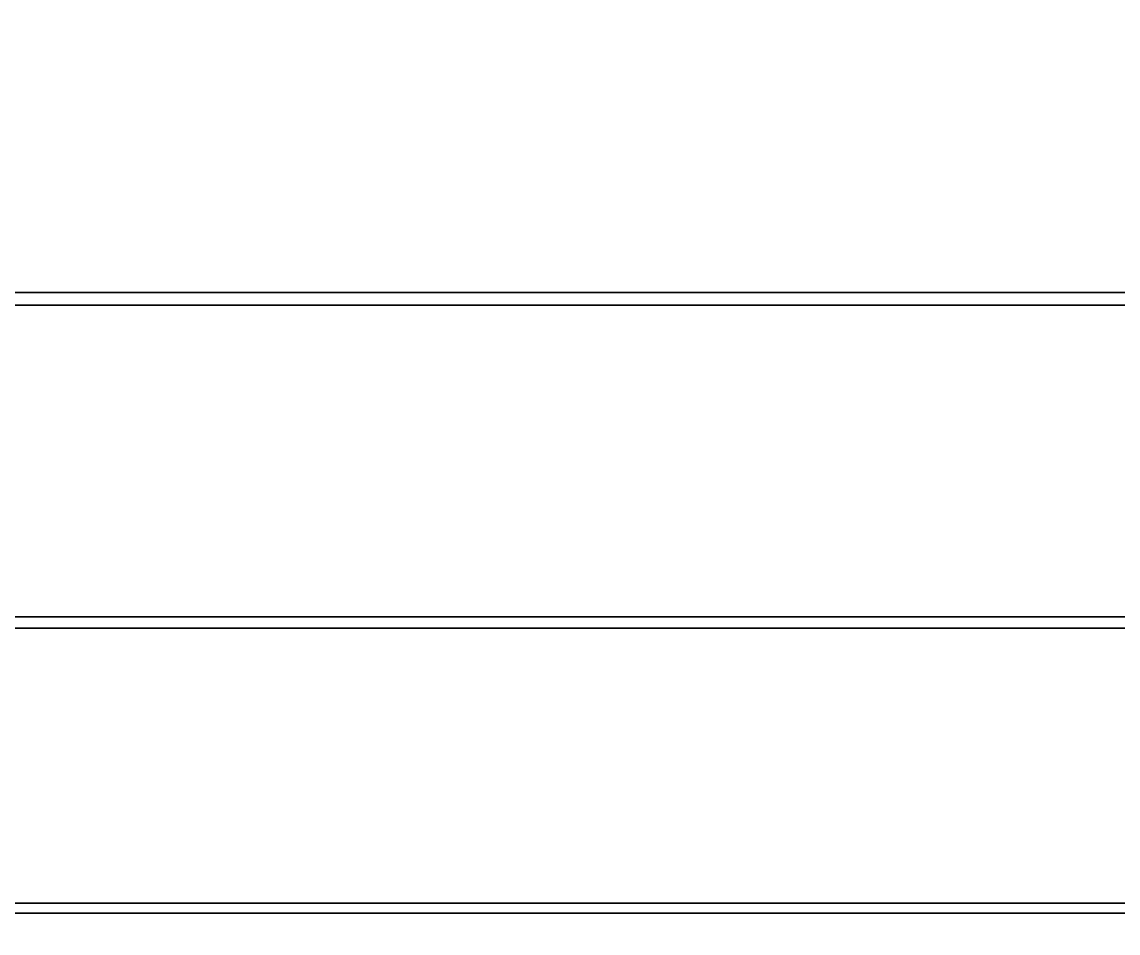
# Model space of a CAD drawing. Header units: inches. Extents: x -38100 to 38100, y 0 to 31750.
# Drawn here: x -35424.64 to -35419.48, y 4.29 to 8.57 of the extents above; entities that cross this region are included whole.
import ezdxf

# ---------------------------------------------------------------- set-up
doc = ezdxf.new("R2010")
doc.units = ezdxf.units.IN
doc.header["$LTSCALE"] = 65.185185
doc.header["$MEASUREMENT"] = 0
for name, color, linetype in [('1', 7, 'CONTINUOUS'), ('13', 7, 'CONTINUOUS'), ('36', 7, 'CONTINUOUS'), ('41', 7, 'CONTINUOUS'), ('5', 7, 'CONTINUOUS'), ('9', 7, 'CONTINUOUS')]:
    doc.layers.add(name, color=color, linetype=linetype)

msp = doc.modelspace()

# ---------------------------------------------------------------- linework, layer by layer
at = {"layer": '1', "color": 7, "linetype": 'CONTINUOUS', "true_color": 0xa89b88}
for points in [[(-35424.9459, 3175, 33679.386), (-35414.6406, 3175, 33698.9366), (-35424.9459, 0, 33679.386), (-35424.9459, 3175, 33679.386)], [(-35424.9459, 0, 33679.386), (-35414.6406, 3175, 33698.9366), (-35414.6406, 0, 33698.9366), (-35424.9459, 0, 33679.386)], [(-35414.6406, 3175, 32341.0634), (-35424.9459, 3175, 32360.614), (-35414.6406, 0, 32341.0634), (-35414.6406, 3175, 32341.0634)], [(-35414.6406, 0, 32341.0634), (-35424.9459, 3175, 32360.614), (-35424.9459, 0, 32360.614), (-35414.6406, 0, 32341.0634)]]:
    msp.add_3dface(points, dxfattribs=at)
at = {"layer": '13', "color": 7, "linetype": 'CONTINUOUS', "true_color": 0xa89b88}
for points in [[(-35414.642, 0, 10838.9366), (-35424.9472, 0, 10819.386), (-35414.642, 3175, 10838.9366), (-35414.642, 0, 10838.9366)], [(-35414.642, 3175, 10838.9366), (-35424.9472, 0, 10819.386), (-35424.9472, 3175, 10819.386), (-35414.642, 3175, 10838.9366)], [(-35424.9472, 0, 9500.614), (-35414.642, 0, 9481.0634), (-35424.9472, 3175, 9500.614), (-35424.9472, 0, 9500.614)], [(-35424.9472, 3175, 9500.614), (-35414.642, 0, 9481.0634), (-35414.642, 3175, 9481.0634), (-35424.9472, 3175, 9500.614)]]:
    msp.add_3dface(points, dxfattribs=at)
at = {"layer": '36', "color": 7, "linetype": 'CONTINUOUS', "true_color": 0xa89b88}
for points in [[(-38100, 6350, -45720), (38100, 6350, -45720), (-38100, 0, -45720), (-38100, 6350, -45720)], [(38100, 6350, -45720), (38100, 0, -45720), (-38100, 0, -45720), (38100, 6350, -45720)]]:
    msp.add_3dface(points, dxfattribs=at)
at = {"layer": '41', "color": 7, "linetype": 'CONTINUOUS', "true_color": 0xa89b88}
for points in [[(38100, 7.2411, 39673.1652), (38100, 8.9392, 39706.8201), (-38100, 7.2411, 39673.1652), (38100, 7.2411, 39673.1652)], [(-38100, 7.2411, 39673.1652), (38100, 8.9392, 39706.8201), (-38100, 8.9392, 39706.8201), (-38100, 7.2411, 39673.1652)], [(38100, 5.7216, 39639.5016), (38100, 7.2411, 39673.1652), (-38100, 5.7216, 39639.5016), (38100, 5.7216, 39639.5016)], [(-38100, 5.7216, 39639.5016), (38100, 7.2411, 39673.1652), (-38100, 7.2411, 39673.1652), (-38100, 5.7216, 39639.5016)], [(38100, 4.3807, 39605.8305), (38100, 5.7216, 39639.5016), (-38100, 4.3807, 39605.8305), (38100, 4.3807, 39605.8305)], [(-38100, 4.3807, 39605.8305), (38100, 5.7216, 39639.5016), (-38100, 5.7216, 39639.5016), (-38100, 4.3807, 39605.8305)], [(38100, 3.2186, 39572.1528), (38100, 4.3807, 39605.8305), (-38100, 3.2186, 39572.1528), (38100, 3.2186, 39572.1528)], [(-38100, 3.2186, 39572.1528), (38100, 4.3807, 39605.8305), (-38100, 4.3807, 39605.8305), (-38100, 3.2186, 39572.1528)]]:
    msp.add_3dface(points, dxfattribs=at)
at = {"layer": '5', "color": 7, "linetype": 'CONTINUOUS', "true_color": 0xa89b88}
for points in [[(-35414.6431, 3175, -39794.9366), (-35424.9484, 3175, -39775.386), (-35414.6431, 0, -39794.9366), (-35414.6431, 3175, -39794.9366)], [(-35414.6431, 0, -39794.9366), (-35424.9484, 3175, -39775.386), (-35424.9484, 0, -39775.386), (-35414.6431, 0, -39794.9366)], [(-35424.9484, 3175, -38456.614), (-35414.6431, 3175, -38437.0634), (-35424.9484, 0, -38456.614), (-35424.9484, 3175, -38456.614)], [(-35424.9484, 0, -38456.614), (-35414.6431, 3175, -38437.0634), (-35414.6431, 0, -38437.0634), (-35424.9484, 0, -38456.614)]]:
    msp.add_3dface(points, dxfattribs=at)
at = {"layer": '9', "color": 7, "linetype": 'CONTINUOUS', "true_color": 0xa89b88}
for points in [[(-35414.6425, 0, -13799.0634), (-35424.9478, 0, -13818.614), (-35414.6425, 3175, -13799.0634), (-35414.6425, 0, -13799.0634)], [(-35414.6425, 3175, -13799.0634), (-35424.9478, 0, -13818.614), (-35424.9478, 3175, -13818.614), (-35414.6425, 3175, -13799.0634)], [(-35424.9478, 0, -15137.386), (-35414.6425, 0, -15156.9366), (-35424.9478, 3175, -15137.386), (-35424.9478, 0, -15137.386)], [(-35424.9478, 3175, -15137.386), (-35414.6425, 0, -15156.9366), (-35414.6425, 3175, -15156.9366), (-35424.9478, 3175, -15137.386)]]:
    msp.add_3dface(points, dxfattribs=at)

doc.saveas('drawing.dxf')
